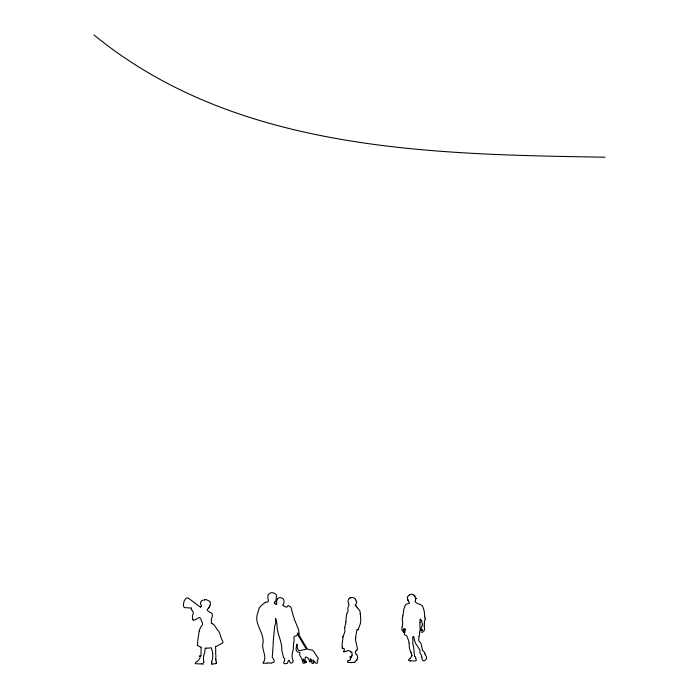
<?xml version="1.0" encoding="UTF-8"?>
<svg xmlns="http://www.w3.org/2000/svg" width="699" height="699" viewBox="0 0 699 699"><rect width="100%" height="100%" fill="white"/><g stroke="black" fill="none" stroke-linecap="round" stroke-linejoin="round"><path stroke-width="1.05" d="M216.314 662.547L216.306 662.713A2.176 2.176 0 0 1 216.192 663.412L216.148 663.482M408.041 600.607L408.199 600.991M211.517 663.762L211.526 663.299M424.179 624.12L424.179 624.198A2.918 2.918 0 0 0 424.223 624.53L424.284 626.121M215.816 658.17L215.921 655.426M192.452 617.366L192.461 616.806A1.809 1.809 0 0 0 192.426 616.404L192.417 616.352A1.713 1.713 0 0 1 192.374 615.871L192.609 615.303A4.343 4.343 0 0 0 192.749 614.998A13.098 13.098 0 0 0 193.038 614.211L193.186 613.748A3.443 3.443 0 0 0 193.326 612.577L193.282 612.315A1.022 1.022 0 0 0 192.994 611.887A1.678 1.678 0 0 1 192.653 611.52C193.09 610.279 190.233 609.912 191.439 608.663A1.782 1.782 0 0 0 191.526 608.287L191.526 608.174M350.645 651.852L351.012 652.106A2.071 2.071 0 0 0 351.815 651.975L351.999 653.25A9.358 9.358 0 0 1 351.999 655.435M356.228 650.769L356.289 650.096A4.631 4.631 0 0 1 357.189 650L357.495 649.249A1.73 1.73 0 0 1 357.381 648.829L357.399 648.794A7.042 7.042 0 0 0 357.311 648.06L355.328 639.288M355.354 604.95L355.372 604.618A1.564 1.564 0 0 1 355.442 604.198L356.245 603.665A2.569 2.569 0 0 0 356.438 603.333L356.49 603.237A1.826 1.826 0 0 0 356.752 602.407A2.315 2.315 0 0 0 356.411 601.455L356.219 601.175M357.678 657.191L357.591 657.558A5.409 5.409 0 0 0 357.512 657.89L357.276 659.218A1.599 1.599 0 0 1 356.936 660.048M342.999 637.951L342.099 644.059A3.757 3.757 0 0 0 342.082 644.391A6.212 6.212 0 0 0 342.134 645.326L342.178 645.579A6.92 6.92 0 0 1 342.213 645.876A2.324 2.324 0 0 0 342.274 646.26L342.309 646.365M408.146 599.891C406.984 599.576 407.971 598.536 407.325 597.217A0.979 0.979 0 0 1 407.456 596.867L409.326 594.998M211.535 663.106L211.814 662.442M200.403 655.924L200.377 656.475M419.811 631.817L419.819 631.721A5.706 5.706 0 0 0 419.846 630.952L420.108 629.607A1.284 1.284 0 0 0 420.178 629.327L420.186 628.934A7.453 7.453 0 0 0 420.116 628.331L420.064 628.008A3.355 3.355 0 0 1 420.003 627.387L420.012 624.102A9.305 9.305 0 0 0 419.994 622.608M419.627 633.058L419.61 633.242A3.277 3.277 0 0 0 419.61 634.107L419.627 634.509M403.935 629.965L403.978 628.689L403.489 628.934A2.796 2.796 0 0 0 403.375 629.397L403.314 630.437L403.943 630.83M210.224 602.826L210.198 603.56A1.52 1.52 0 0 0 210.25 603.84L210.373 604.242A1.206 1.206 0 0 1 210.347 604.853L209.857 605.666M402.205 626.706L402.231 626.479A4.177 4.177 0 0 1 402.353 625.885L402.694 622.748A35.649 35.649 0 0 1 402.72 621.778L402.248 619.428A2.647 2.647 0 0 0 402.1 619.087L402.807 617.077M350.653 651.765L350.531 651.433A4.107 4.107 0 0 0 350.007 651.11L349.317 650.76A2.438 2.438 0 0 0 348.53 650.516L347.193 650.926M282.973 604.993L283.742 603.185A1.844 1.844 0 0 0 283.881 602.783A15.125 15.125 0 0 0 283.969 602.355A5.015 5.015 0 0 0 284.047 601.149L284.03 600.913A3.609 3.609 0 0 0 283.864 600.179C283.532 597.636 278.307 596.579 277.503 598.938M345.76 621.708L345.804 622.023A1.695 1.695 0 0 1 345.856 622.425L345.647 622.835A2.586 2.586 0 0 1 345.603 623.316L345.577 623.482M421.986 629.677L421.995 629.607A2.184 2.184 0 0 1 421.733 630.507L420.868 630.76L420.999 629.484M343.008 636.501L342.929 637.139A2.621 2.621 0 0 1 342.859 637.453L342.825 637.575M402.178 626.959L402.161 627.09A3.416 3.416 0 0 1 402.021 627.685L401.951 627.859A5.644 5.644 0 0 0 401.855 628.139A1.879 1.879 0 0 0 401.811 629.179L401.846 629.292A2.875 2.875 0 0 1 401.942 629.694L403.008 631.747A8.082 8.082 0 0 0 403.9 632.394M343.978 651.232L344.371 648.855L343.043 648.296M418.981 636.64L418.736 639.48A6.282 6.282 0 0 0 418.745 639.917L418.832 640.765A1.118 1.118 0 0 0 419.103 641.193L421.025 643.368L422.362 649.511M351.405 657.383L351.422 657.366A3.399 3.399 0 0 0 351.772 656.309L351.955 655.435M402.694 616.518L402.799 615.863M355.319 652.359L355.503 651.407M419.286 635.312L419.243 635.548A9.838 9.838 0 0 1 419.077 636.3L419.042 636.396M346.765 613.905L346.809 613.696A4.71 4.71 0 0 1 347.377 612.595M199.163 630.996L197.747 640.843A38.821 38.821 0 0 0 197.546 643.019L197.424 644.557A1.459 1.459 0 0 1 197.249 645.072L197.389 645.343A6.265 6.265 0 0 0 197.686 645.509M350.417 659L349.928 660.302L348.95 660.599M422.021 629.38L422.24 630.481M421.68 632.045L422.039 632.516L424.144 630.734A6.798 6.798 0 0 0 424.608 629.074A6.335 6.335 0 0 0 424.276 627.318L424.232 626.234M263.095 662.748C267.953 656.929 260.771 649.083 263.147 642.206C263.759 631.433 253.108 623.176 258.062 612.228A18.925 18.925 0 0 0 258.281 611.136C258.883 606.426 262.588 604.652 265.471 602.171M344.799 627.265L345.044 626.086A4.43 4.43 0 0 1 345.262 625.369L345.297 625.308A0.944 0.944 0 0 1 345.306 624.723L345.393 624.53A1.581 1.581 0 0 1 345.568 624.155L345.725 623.892M414.769 595.976L414.752 596.029A1.817 1.817 0 0 0 414.708 596.343L414.953 596.448M195.493 662.766L195.519 662.678A0.926 0.926 0 0 1 195.668 662.364A1.809 1.809 0 0 1 196.017 662.032L196.07 661.997A1.171 1.171 0 0 1 196.436 661.866A2.901 2.901 0 0 0 197.319 661.604L197.537 661.376A4.657 4.657 0 0 0 197.66 661.14L197.8 660.87A2.368 2.368 0 0 1 198.105 660.511M344.782 627.326L344.738 627.457A2.508 2.508 0 0 0 344.659 627.868L344.965 631.337L344.275 633.416A15.937 15.937 0 0 1 343.69 634.806L343.323 635.54A3.312 3.312 0 0 0 342.991 636.492M199.792 658.406L198.708 659.987M209.42 606.985L209.071 607.483M424.214 623.814L424.573 621.804A13.578 13.578 0 0 1 424.66 620.625L424.73 620.275A2.752 2.752 0 0 0 425.018 619.864L425.175 619.078M421.051 629.301L421.086 629.179A1.346 1.346 0 0 0 421.139 628.908L421.113 627.903A1.188 1.188 0 0 1 421.252 627.615L421.488 626.994A1.573 1.573 0 0 1 421.637 626.645L421.742 626.47A4.517 4.517 0 0 1 421.995 626.155L422.371 625.255M216.087 663.631L212.374 664.05M356.857 659.987L356.673 660.074A5.601 5.601 0 0 1 356.027 660.293L355.739 661.088A3.539 3.539 0 0 0 355.599 661.551L354.41 662.303M277.451 599.13L277.145 599.838A2.971 2.971 0 0 0 276.979 600.188L276.909 600.371A1.555 1.555 0 0 1 276.778 600.616L276.612 601.018A1.311 1.311 0 0 0 276.647 601.289L276.699 604.119M410.226 658.231L410.261 658.152A2.158 2.158 0 0 1 411.187 657.147L411.956 655.767M358.238 629.484L360.256 623.91A8.965 8.965 0 0 0 360.422 623.176A17.519 17.519 0 0 0 360.562 622.232L360.632 621.621A18.235 18.235 0 0 0 360.71 619.157L360.605 616.815A19.764 19.764 0 0 0 360.483 615.4L360.247 613.748M347.988 611.651L347.368 612.586M350.487 658.869L350.557 658.676A3.504 3.504 0 0 0 350.618 658.275L350.12 658.012A2.202 2.202 0 0 1 350.566 657.899L350.61 657.899M415.678 598.816L416.246 598.527M306.538 662.145L305.14 660.529L305.113 657.925A1.616 1.616 0 0 0 305.349 657.409A2.691 2.691 0 0 0 305.411 657.051L307.56 657.532L309.447 660.756A2.045 2.045 0 0 1 309.508 661.202L309.736 661.787M204.029 600.292L204.527 599.821M347.63 661.237L347.63 661.857M358.054 629.808L357.739 629.878A6.256 6.256 0 0 1 357.39 629.755L356.979 629.589L355.896 635.574A9.183 9.183 0 0 0 355.73 637.331L355.756 637.471M267.577 663.185L263.104 663.229M402.895 615.74L403.367 613.119A6.579 6.579 0 0 0 403.428 612.534L403.463 611.704A10.564 10.564 0 0 1 403.533 610.812L403.646 610.105A17.868 17.868 0 0 1 404.179 608.113L405.237 605.378A3.399 3.399 0 0 1 406.25 604.32A2.918 2.918 0 0 1 406.818 604.023L408.277 603.639A8.659 8.659 0 0 0 409.273 603.298L409.518 603.141A1.931 1.931 0 0 0 409.431 602.748L409.361 602.617A4.832 4.832 0 0 0 409.081 602.25L408.845 601.935A1.459 1.459 0 0 1 408.705 601.603A0.97 0.97 0 0 0 408.399 601.07M409.404 594.919L411.816 594.115L412.847 594.596M350.199 656.51L350.994 657.243M410.103 658.458L408.522 659.786A4.928 4.928 0 0 0 408.513 660.083L409.527 660.887A14.941 14.941 0 0 0 410.217 660.904L410.593 660.904M267.9 662.853L271.492 663.211A4.255 4.255 0 0 1 271.623 662.897L273.938 662.276L274.218 660.826A4.456 4.456 0 0 0 273.929 659.76L272.217 657.095A7.217 7.217 0 0 1 272.365 655.985L273.274 643.307A2.516 2.516 0 0 1 273.134 642.818L274.672 626.086L275.817 622.678L275.624 618.388L276.883 623.421A62.927 62.927 0 0 1 277.075 626.505C277.293 633.976 281.907 641.507 281.811 648.847A2.202 2.202 0 0 0 281.767 650.087L283.462 657.357A1.433 1.433 0 0 0 283.881 657.838C287.219 659.664 279.486 665.361 287.595 663.272C289.622 654.509 289.299 667.999 293.335 661.21C291.71 657.707 291.771 655.645 292.636 651.931C293.781 649.135 293.196 645.998 293.589 643.132C295.319 640.31 291.867 635.312 296.402 635.854A4.57 4.57 0 0 0 296.787 635.478L296.961 635.242A1.573 1.573 0 0 0 297.127 634.841L297.844 632.944L298.054 633.862A10.511 10.511 0 0 0 298.062 634.211L298.123 634.91A5.636 5.636 0 0 0 298.377 635.793L306.407 649.196L299.714 650.647A5.513 5.513 0 0 1 298.569 650.262C296 648.261 297.975 638.51 296.053 648.672A6.474 6.474 0 0 0 296.402 650.463L297.154 651.704L299.932 652.534L299.679 655.234L301.793 658.703L303.139 663.299L305.14 662.879M208.407 608.366L208.905 607.536M200.534 606.994L201.242 606.435M199.119 617.558L199.093 617.584A4.858 4.858 0 0 1 198.341 618.056L197.511 618.501A14.941 14.941 0 0 1 197.214 618.65L196.515 618.982A5.391 5.391 0 0 0 196.061 619.244L195.528 619.585M275.895 601.428L276 599.078A1.337 1.337 0 0 0 276.14 598.798L276.21 597.855A6.562 6.562 0 0 1 276.21 597.269C278.604 594.316 271.832 591.109 269.508 593.495C265.541 595.12 270.242 602.022 267.289 602.145A2.875 2.875 0 0 0 266.948 602.066L266.607 602.066A1.319 1.319 0 0 0 266.328 602.154L265.882 602.267M215.563 646.531L215.484 646.662A6.579 6.579 0 0 1 215.537 647.021L215.607 647.763A29.716 29.716 0 0 1 215.685 649.45L215.685 654.657M208.223 608.506L208.162 608.549A2.018 2.018 0 0 0 207.891 608.829L207.856 608.864A1.389 1.389 0 0 1 207.577 609.056L207.175 609.528A1.057 1.057 0 0 0 207.184 609.895A0.935 0.935 0 0 0 207.341 610.279A5.968 5.968 0 0 0 207.926 610.9L208.014 610.996A13.403 13.403 0 0 0 208.573 611.511L208.826 611.704A5.024 5.024 0 0 0 209.927 612.272L210.46 612.481A3.486 3.486 0 0 1 211.841 613.486L212.042 613.809A1.765 1.765 0 0 1 212.181 614.159L212.278 614.666A10.284 10.284 0 0 1 212.33 615.644L212.321 615.915A4.858 4.858 0 0 1 212.234 616.544L212.181 616.815A8.222 8.222 0 0 0 212.155 617.103L211.823 617.951A3.058 3.058 0 0 0 211.465 618.676A2.219 2.219 0 0 0 211.308 619.384L211.316 619.489A6.405 6.405 0 0 0 211.343 619.934L211.482 621.638A1.407 1.407 0 0 1 211.456 621.9L211.316 622.407A1.206 1.206 0 0 0 212.015 623.674M200.945 663.98L195.152 663.666M199.232 617.47L199.652 617.558A4.474 4.474 0 0 0 200.15 617.899L200.298 617.995M349.972 598.082L350.103 598.012A2.053 2.053 0 0 1 350.889 597.767M200.473 655.837L201.015 655.811L201.111 647.3M350.924 597.811L351.824 597.531A1.966 1.966 0 0 1 352.27 597.514A5.942 5.942 0 0 1 353.86 597.951L353.956 597.977A2.813 2.813 0 0 1 354.777 598.694L354.812 598.72A1.756 1.756 0 0 0 355.214 599.095L355.407 599.2M415.084 601.42L415.599 600.756M215.799 646.418L216.209 646.287A15.762 15.762 0 0 0 217.546 645.771L219.372 644.688A7.785 7.785 0 0 1 220.316 644.163L221.557 643.604A14.12 14.12 0 0 0 222.291 643.229L222.527 643.097A4.264 4.264 0 0 0 222.832 642.923L222.894 641.97A13.63 13.63 0 0 0 222.352 640.546L221.723 639.148A25.566 25.566 0 0 1 220.587 636.247L219.678 633.277A11.7 11.7 0 0 0 219.102 631.905L218.77 631.328A3.067 3.067 0 0 0 218.455 630.944L217.939 630.419A6.151 6.151 0 0 1 217.468 629.869L213.99 624.731A3.233 3.233 0 0 0 213.387 624.312L212.907 624.067A6.509 6.509 0 0 0 212.234 623.761L212.225 623.77M275.668 601.498L275.275 601.516M346.73 651.188L346.704 651.197A2.735 2.735 0 0 1 346.162 651.285L345.944 651.293A3.137 3.137 0 0 0 344.922 651.503M356.499 605.954L356.289 606.016A6.955 6.955 0 0 0 355.878 606.19L355.188 605.343M200.063 657.444L200.263 656.798M414.236 595.233L414.621 595.697M344.022 651.879L344.083 651.87A3.032 3.032 0 0 0 344.852 651.582M351.606 662.512L351.379 662.547A6.134 6.134 0 0 1 350.225 662.6L350.085 662.6M351.326 662.556L351.798 662.486A11.009 11.009 0 0 1 352.305 662.425L354.253 662.311M306.494 662.171L305.183 662.285L304.082 660.144A3.635 3.635 0 0 1 303.829 659.655L303.279 658.956L303.2 659.437A13.526 13.526 0 0 0 303.287 660.223L303.331 660.45A1.651 1.651 0 0 0 303.558 661.027L305.105 662.678M309.771 661.831L311.308 661.499L310.007 659L310.452 658.781L312.095 660.52L311.728 662.145A1.319 1.319 0 0 0 311.806 662.582C311.605 663.91 314.358 663.657 313.702 662.425A1.162 1.162 0 0 1 313.467 662.154L313.239 660.057L315.599 663.028A1.459 1.459 0 0 0 315.983 663.264L316.315 663.316A1.704 1.704 0 0 0 316.717 663.246C318.578 662.713 316.315 661.079 317.547 660.171A1.634 1.634 0 0 0 317.774 659.707A1.11 1.11 0 0 0 317.827 659.437L318.22 658.834A0.935 0.935 0 0 0 318.333 658.467C316.429 655.889 314.891 652.744 312.811 650.323A9.769 9.769 0 0 0 312.042 650.087L310.207 649.755A7.663 7.663 0 0 0 309.605 649.668L309.124 649.607A15.238 15.238 0 0 1 308.399 649.485L307.071 648.698L299.233 635.347L298.691 629.939L294.978 620.721A24.867 24.867 0 0 1 294.611 620.074L294.436 619.733M421.593 620.607L421.628 620.651A3.713 3.713 0 0 1 421.715 620.992L422.039 622.678A2.412 2.412 0 0 1 422.135 623.054L422.205 623.744A12.739 12.739 0 0 0 422.257 624.294L422.345 625.002M274.611 601.996L274.987 601.935A0.996 0.996 0 0 1 275.004 601.551L275.109 601.498M414.131 595.277L413.074 594.639M206.388 648.139L208.669 648.06A19.825 19.825 0 0 0 210.347 647.894L210.783 647.824A10.441 10.441 0 0 0 211.281 647.737L212.767 653.189M206.039 648.139L205.06 648.27L204.824 652.123A5.007 5.007 0 0 1 204.597 652.945L204.003 654.439A8.004 8.004 0 0 0 203.645 655.732L203.785 655.845A1.555 1.555 0 0 1 203.697 656.256A3.093 3.093 0 0 0 203.592 656.719A10.022 10.022 0 0 0 203.601 660.433L203.671 660.59M410.715 660.904L415.713 660.896M356.682 654.605L356.639 654.605A2.91 2.91 0 0 0 356.315 654.666M203.496 664.05L202.072 664.05M191.395 608.06L184.484 607.606A4.474 4.474 0 0 1 183.898 606.898L183.671 606.505A1.704 1.704 0 0 1 183.557 606.103L183.479 605.185A6.02 6.02 0 0 1 183.479 604.277L183.514 604.146A24.028 24.028 0 0 1 183.758 602.608L184.055 601.428A4.963 4.963 0 0 1 184.37 600.694L184.571 600.336A11.874 11.874 0 0 1 185.471 599.06L186.528 598.082A1.267 1.267 0 0 1 186.93 597.96L187.017 597.951A3.416 3.416 0 0 1 187.603 597.942L187.804 597.968A1.494 1.494 0 0 1 188.206 598.108M212.173 664.05L211.526 663.928M605.028 157.205C429.99 154.339 236.489 151.465 93.972 34.95M415.258 601.717L416.255 602.704A1.04 1.04 0 0 0 416.691 603.106L416.91 603.158M416.368 598.571L415.398 597.662A1.442 1.442 0 0 1 415.171 597.199L415.119 597.016A6.815 6.815 0 0 0 415.005 596.562M275.659 603.997L274.462 603.482M404.441 630.673L404.669 629.869A6.274 6.274 0 0 0 404.669 629.406L404.948 628.698A1.634 1.634 0 0 1 405.123 628.986L405.167 629.091A1.057 1.057 0 0 1 405.237 629.511L405.14 630.026A3.617 3.617 0 0 0 405.062 630.463L404.992 631.267A8.86 8.86 0 0 1 404.476 633.609A7.602 7.602 0 0 0 404.389 633.862L404.328 634.211A0.9 0.9 0 0 0 404.529 634.771L405.569 635.295A10.485 10.485 0 0 1 406.591 635.644L407.211 636.894A29.865 29.865 0 0 0 408.233 639.655L408.583 640.555A3.111 3.111 0 0 1 408.697 641.105L409.046 642.923M276.332 604.137L276.227 604.111A7.532 7.532 0 0 0 275.878 604.032M202.946 600.144L201.924 600.528A3.81 3.81 0 0 0 201.417 601.175L200.491 602.748M404.302 631.992L404.048 632.464M200.928 647.222L200.194 646.898A12.774 12.774 0 0 1 198.734 646.147L198.333 645.885A10.074 10.074 0 0 0 197.904 645.631L197.756 645.553M424.94 654.011L425.307 654.71A1.092 1.092 0 0 0 425.42 655.042L426.145 656.029A2.088 2.088 0 0 1 426.329 656.475L426.469 657.593A12.032 12.032 0 0 1 426.46 658.109L426.346 658.842A1.538 1.538 0 0 1 426.198 659.174L425.979 659.472A6.317 6.317 0 0 1 424.704 660.45L423.856 660.843A1.494 1.494 0 0 1 423.201 660.843L422.283 659.638A19.563 19.563 0 0 1 422.109 658.965L421.864 657.095M188.407 598.222L188.468 598.257A4.543 4.543 0 0 1 188.747 598.44L200.351 607.108M357.18 607.833L357.626 608.156A5.714 5.714 0 0 1 358.421 608.925L358.543 609.074A14.26 14.26 0 0 1 359.094 609.825L359.968 611.118A1.267 1.267 0 0 1 360.081 611.45L360.107 612.009A12.32 12.32 0 0 0 360.256 613.739M417.626 603.403L417.679 603.438A1.887 1.887 0 0 0 417.941 603.604L418.526 603.849A25.531 25.531 0 0 1 420.248 604.539L421.978 605.43A2.674 2.674 0 0 1 422.816 606.723L423.847 609.773A6.23 6.23 0 0 1 424.057 610.507L424.433 613.014A7.016 7.016 0 0 1 424.459 613.626L424.669 615.767A1.197 1.197 0 0 1 424.651 616.107L424.686 617.051M422.72 650.586L423.175 650.944A8.58 8.58 0 0 1 424.398 652.219L424.686 652.674A1.075 1.075 0 0 1 424.765 653.084L424.852 653.976M200.237 656.51L199.232 655.933A1.695 1.695 0 0 0 199.503 656.212L199.582 656.282M422.449 649.598L422.598 650.489M201.155 604.792L201.251 605.229A1.162 1.162 0 0 1 201.426 605.701L201.434 605.815A3.644 3.644 0 0 0 201.469 606.094L201.548 606.286M193.099 619.943L193.326 620.118A3.512 3.512 0 0 0 195.449 619.48M200.709 604.347L200.569 602.914M357.137 607.676L357.084 607.606A3.661 3.661 0 0 1 356.682 606.452L356.612 606.19M356.219 654.491L356.193 654.439A12.241 12.241 0 0 1 355.363 652.35M411.737 654.998L411.947 655.575M343.943 651.826L343.952 651.844A3.748 3.748 0 0 1 343.987 651.241M411.056 652.656L410.095 650.376A14.006 14.006 0 0 1 409.684 648.96L409.597 648.602A22.613 22.613 0 0 1 409.264 646.461L409.168 644.941A9.751 9.751 0 0 1 409.203 644.163L409.125 643.097M414.708 656.623L415.634 656.929L415.643 658.126A3.635 3.635 0 0 0 415.748 658.432M274.628 602.459L274.375 603.246M415.486 600.581L415.451 599.969A7.829 7.829 0 0 0 415.486 599.663A7.776 7.776 0 0 1 415.529 599.34L415.547 599.235A2.045 2.045 0 0 1 415.617 598.956M210.216 602.267L210.154 602.092A2.01 2.01 0 0 0 209.551 601.262L208.337 600.598A5.443 5.443 0 0 1 207.664 600.258L205.96 599.602A7.409 7.409 0 0 1 205.445 599.602L205.375 599.593A1.503 1.503 0 0 0 204.492 599.742M215.86 659.515L215.86 659.498A1.354 1.354 0 0 1 215.904 659.873L215.895 659.961A4.762 4.762 0 0 0 216.008 661.245L216.07 661.542M215.816 659.349L215.755 659.113A1.048 1.048 0 0 1 215.729 658.65M419.715 632.202L419.723 632.237A0.891 0.891 0 0 1 419.767 632.595M211.771 662.18L211.718 661.953A0.952 0.952 0 0 1 211.736 661.507M411.65 654.736L411.667 654.806A4.613 4.613 0 0 1 411.615 654.465A6.597 6.597 0 0 0 411.038 652.665M342.353 646.514L342.187 647.51A4.456 4.456 0 0 1 342.204 647.79L342.204 647.868M294.41 619.48L291.649 610.253A0.882 0.882 0 0 0 291.693 609.947L291.186 607.929A2.936 2.936 0 0 0 290.836 607.352L290.627 607.055A3.984 3.984 0 0 0 290.199 606.549L288.495 605.605A2.805 2.805 0 0 0 287.831 605.867L286.677 607.23A8.545 8.545 0 0 0 285.62 606.811L284.895 606.601A3.705 3.705 0 0 0 284.51 606.531L283.707 606.016A6.37 6.37 0 0 1 283.357 605.614L282.973 605.177M403.952 630.891L404.415 632.036M425.132 618.921L425.158 618.72A1.686 1.686 0 0 0 424.913 617.226M212.793 653.399L212.679 655.636A9.174 9.174 0 0 1 212.741 656.003L212.776 656.247A2.123 2.123 0 0 1 212.767 656.658L212.575 658.012A17.606 17.606 0 0 1 212.391 659.026L212.147 660.136A17.309 17.309 0 0 1 211.963 660.835A7.934 7.934 0 0 1 211.814 661.289M420.003 622.608L419.968 622.171A6.44 6.44 0 0 1 420.003 620.406L420.082 620.24A3.329 3.329 0 0 0 420.178 619.637L420.134 619.069A1.031 1.031 0 0 0 420.623 619.113M348.058 610.952L347.892 609.222A4.456 4.456 0 0 1 348.111 607.195L348.181 607.064A13.858 13.858 0 0 1 348.364 606.671L348.548 606.251A4.945 4.945 0 0 0 348.731 605.736L348.801 604.006A3.644 3.644 0 0 1 348.74 603.709M209.866 605.806L209.639 606.426A2.333 2.333 0 0 0 209.429 606.985M200.831 618.685L200.831 618.903A5.146 5.146 0 0 0 200.831 619.218A1.145 1.145 0 0 0 200.989 619.733L201.129 619.934A3.102 3.102 0 0 1 201.495 620.563L201.688 621.324A4.281 4.281 0 0 0 201.941 622.119L202.151 622.46A5.985 5.985 0 0 1 202.299 622.73A1.931 1.931 0 0 1 202.544 623.691L202.527 623.823A4.08 4.08 0 0 0 202.509 624.093L202.509 624.172A5.059 5.059 0 0 1 202.5 624.504L202.483 624.583A1.372 1.372 0 0 1 202.125 625.299L201.941 625.491A10.835 10.835 0 0 0 199.294 631.014M350.601 657.506A1.616 1.616 0 0 1 350.05 656.754M347.91 660.677A1.249 1.249 0 0 1 348.801 660.625M350.077 662.477A5.181 5.181 0 0 1 347.543 662.058M357.617 657.034A3.364 3.364 0 0 0 357.355 656.064L357.084 655.286A2.324 2.324 0 0 0 356.77 654.64M355.974 651.18A0.935 0.935 0 0 1 355.73 651.293M355.642 637.497A3.486 3.486 0 0 1 355.573 639.253M356.245 601.157A2.761 2.761 0 0 1 355.721 600.258L355.747 600.1A1.503 1.503 0 0 0 355.485 599.148M348.749 603.7A4.133 4.133 0 0 1 349.858 597.907M346.634 614.543A8.738 8.738 0 0 0 346.407 616.134L346.084 618.58A8.641 8.641 0 0 0 345.979 620.205L346.022 620.965A2.779 2.779 0 0 1 346.014 621.525M342.318 648.523A1.197 1.197 0 0 1 342.257 647.877M415.73 658.441A11.184 11.184 0 0 1 416.333 660.389M414.664 656.527A2.883 2.883 0 0 1 414.524 655.95L414.437 654.98A11.289 11.289 0 0 0 414.297 653.722L414.166 652.988A12.582 12.582 0 0 1 413.991 651.503L413.957 650.253A26.291 26.291 0 0 0 413.843 648.689L413.598 646.837A12.512 12.512 0 0 0 413.083 644.653L412.978 644.434A4.177 4.177 0 0 1 412.69 643.377L412.829 642.145A7.645 7.645 0 0 0 412.926 640.948L412.803 639.55A14.373 14.373 0 0 1 412.76 637.593L412.908 636.623A6.256 6.256 0 0 0 413.598 636.649L414.096 637.479A4.771 4.771 0 0 0 414.035 638.239L415.302 642.879A16.479 16.479 0 0 0 415.573 643.342L419.592 649.52A4.098 4.098 0 0 1 419.784 649.773L420.064 652.971L421.008 654.683A4.587 4.587 0 0 1 421.838 656.911M421.523 620.817A1.066 1.066 0 0 1 420.711 619.445M408.033 600.537A3.46 3.46 0 0 1 408.12 600.048M193.02 619.978A4.491 4.491 0 0 1 192.531 617.374M201.461 663.701A1.258 1.258 0 0 1 202.011 663.587M203.619 662.888A0.882 0.882 0 0 1 203.732 662.346M203.636 660.599A3.836 3.836 0 0 1 203.776 662.337M216.236 661.77A2.499 2.499 0 0 1 216.297 662.547"/></g></svg>
